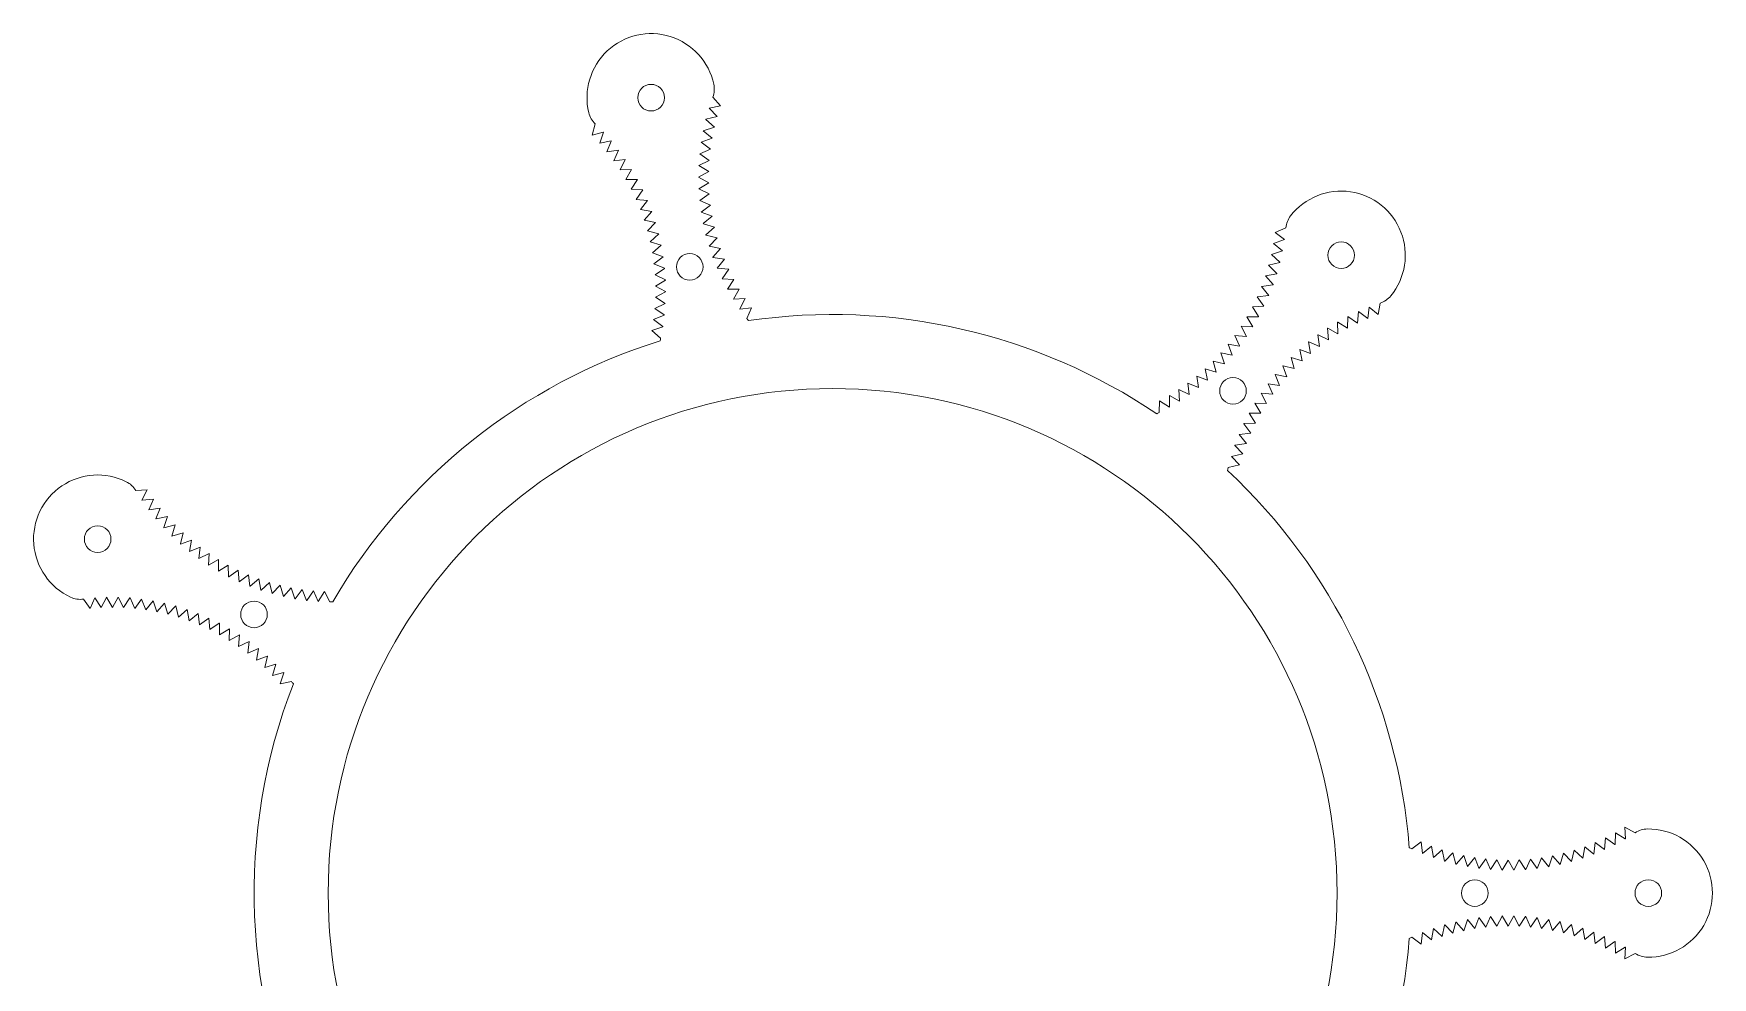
# Paper-space layout '_Bottom' of a CAD drawing. Header units: inches. Extents: x -3.45 to 3.8, y -4.29 to 3.71.
# Drawn here: x -3.45 to 3.8, y -0.36 to 3.71 of the extents above; entities that cross this region are included whole.
import ezdxf

# ---------------------------------------------------------------- set-up
doc = ezdxf.new("R2010")
doc.units = ezdxf.units.IN
doc.header["$MEASUREMENT"] = 0

psp = doc.layouts.new('_Bottom')

# ---------------------------------------------------------------- linework, layer by layer
at = {"color": 7, "linetype": 'Continuous', "lineweight": 15}
for p, q in [((-0.4846, 3.402), (-0.5176, 3.4396)), ((-0.5111, 3.3091), (-0.5477, 3.3432)), ((-0.5475, 3.3437), (-0.499, 3.3558)), ((-0.499, 3.3558), (-0.5338, 3.3917)), ((-0.5337, 3.3922), (-0.4846, 3.402)), ((-1.0394, 3.2753), (-1.026, 3.3235)), ((-0.991, 3.2879), (-1.0394, 3.2753)), ((-1.0064, 3.24), (-0.9906, 3.2875)), ((-0.5208, 3.2617), (-0.559, 3.2939)), ((-0.5589, 3.2944), (-0.5111, 3.3091)), ((-0.9574, 3.2501), (-1.0064, 3.24)), ((-0.9753, 3.2031), (-0.9571, 3.2497)), ((-0.9258, 3.2107), (-0.9753, 3.2031)), ((-0.946, 3.1647), (-0.9255, 3.2103)), ((-0.5329, 3.1659), (-0.5742, 3.1941)), ((-0.5741, 3.1946), (-0.528, 3.214)), ((-0.528, 3.214), (-0.5679, 3.2442)), ((-0.5678, 3.2447), (-0.5208, 3.2617)), ((-0.8963, 3.1697), (-0.946, 3.1647)), ((-0.9187, 3.1248), (-0.896, 3.1693)), ((-0.8688, 3.1273), (-0.9187, 3.1248)), ((-0.8935, 3.0836), (-0.8685, 3.1269)), ((-0.5353, 3.1176), (-0.578, 3.1437)), ((-0.5779, 3.1442), (-0.5329, 3.1659)), ((-0.8435, 3.0836), (-0.8935, 3.0836)), ((-0.8704, 3.0411), (-0.8433, 3.0831)), ((-0.5792, 3.0937), (-0.5353, 3.1176)), ((-0.5353, 3.0693), (-0.5792, 3.0932)), ((-0.5779, 3.0432), (-0.5353, 3.0693)), ((-0.8205, 3.0386), (-0.8704, 3.0411)), ((-0.8495, 2.9976), (-0.8202, 3.0382)), ((-0.7997, 2.9926), (-0.8495, 2.9976)), ((-0.8308, 2.9531), (-0.7995, 2.9921)), ((-0.5328, 3.0211), (-0.5779, 3.0427)), ((-0.5741, 2.9928), (-0.5328, 3.0211)), ((-0.5279, 2.973), (-0.574, 2.9923)), ((-0.7813, 2.9455), (-0.8308, 2.9531)), ((-0.8143, 2.9076), (-0.7812, 2.945)), ((-0.7653, 2.8976), (-0.8143, 2.9076)), ((-0.5677, 2.9427), (-0.5279, 2.973)), ((-0.5206, 2.9253), (-0.5676, 2.9422)), ((-0.5588, 2.893), (-0.5206, 2.9253)), ((-0.8002, 2.8614), (-0.7652, 2.8971)), ((-0.7518, 2.849), (-0.8002, 2.8614)), ((-0.7884, 2.8146), (-0.7516, 2.8485)), ((-0.5109, 2.8779), (-0.5587, 2.8925)), ((-0.5474, 2.8438), (-0.5109, 2.8779)), ((-0.4988, 2.8312), (-0.5473, 2.8433)), ((-0.5335, 2.7952), (-0.4988, 2.8312)), ((1.9127, 2.8548), (1.9587, 2.8744)), ((1.9527, 2.8247), (1.9127, 2.8548)), ((-0.7407, 2.7997), (-0.7884, 2.8146)), ((-0.779, 2.7672), (-0.7406, 2.7992)), ((-0.7321, 2.7499), (-0.779, 2.7672)), ((-0.4843, 2.785), (-0.5334, 2.7947)), ((-0.5172, 2.7474), (-0.4843, 2.785)), ((1.8962, 2.7596), (1.944, 2.7745)), ((1.933, 2.7257), (1.8962, 2.7596)), ((1.9057, 2.807), (1.9526, 2.8242)), ((1.9441, 2.775), (1.9057, 2.807)), ((-0.772, 2.7194), (-0.732, 2.7494)), ((-0.7261, 2.6997), (-0.772, 2.7194)), ((-0.7675, 2.6713), (-0.726, 2.6992)), ((-0.4675, 2.7397), (-0.517, 2.7469)), ((-0.4985, 2.7005), (-0.4675, 2.7397)), ((-0.4485, 2.6953), (-0.4983, 2.7)), ((-0.4775, 2.6545), (-0.4485, 2.6953)), ((1.8844, 2.7128), (1.9328, 2.7252)), ((1.9194, 2.677), (1.8844, 2.7128)), ((-0.7226, 2.6493), (-0.7675, 2.6713)), ((-0.7654, 2.623), (-0.7225, 2.6488)), ((-0.7216, 2.5988), (-0.7654, 2.623)), ((-0.4273, 2.6519), (-0.4772, 2.6541)), ((-0.4541, 2.6097), (-0.4273, 2.6519)), ((1.8537, 2.6212), (1.9032, 2.6286)), ((1.8849, 2.5821), (1.8537, 2.6212)), ((1.8702, 2.6666), (1.9192, 2.6765)), ((1.9034, 2.6291), (1.8702, 2.6666)), ((-0.7684, 2.5265), (-0.7232, 2.5478)), ((-0.7657, 2.5747), (-0.7216, 2.5983)), ((-0.7232, 2.5483), (-0.7657, 2.5747)), ((-0.4039, 2.6097), (-0.4539, 2.6093)), ((-0.4285, 2.5662), (-0.4039, 2.6097)), ((-0.3784, 2.5686), (-0.4283, 2.5657)), ((-0.4008, 2.524), (-0.3784, 2.5686)), ((1.835, 2.5766), (1.8847, 2.5816)), ((1.8642, 2.536), (1.835, 2.5766)), ((2.3576, 2.5), (2.3665, 2.5492)), ((-0.7736, 2.4784), (-0.7274, 2.4975)), ((-0.734, 2.4479), (-0.7736, 2.4784)), ((-0.7273, 2.498), (-0.7684, 2.5265)), ((-0.3508, 2.5289), (-0.4005, 2.5235)), ((-0.371, 2.4832), (-0.3508, 2.5289)), ((1.8158, 2.4474), (1.7908, 2.4907)), ((1.7908, 2.4907), (1.8408, 2.4906)), ((1.814, 2.5331), (1.8639, 2.5356)), ((1.8411, 2.4911), (1.814, 2.5331)), ((2.1828, 2.4669), (2.2254, 2.4408)), ((2.2254, 2.4408), (2.2268, 2.4908)), ((2.2272, 2.491), (2.2685, 2.4628)), ((2.2685, 2.4628), (2.2723, 2.5126)), ((2.2728, 2.5128), (2.3126, 2.4825)), ((2.3126, 2.4825), (2.3189, 2.5321)), ((2.3194, 2.5323), (2.3576, 2.5)), ((-0.7812, 2.4307), (-0.7341, 2.4474)), ((-0.7432, 2.3982), (-0.7812, 2.4307)), ((1.7587, 2.3641), (1.7382, 2.4097)), ((1.7382, 2.4097), (1.788, 2.4046)), ((1.7883, 2.405), (1.7656, 2.4495)), ((1.7656, 2.4495), (1.8155, 2.4469)), ((2.1037, 2.3623), (2.0975, 2.4119)), ((2.0979, 2.4122), (2.1429, 2.3905)), ((2.1429, 2.3905), (2.1392, 2.4404)), ((2.1397, 2.4407), (2.1836, 2.4167)), ((2.1836, 2.4167), (2.1824, 2.4667)), ((1.6935, 2.2869), (1.6778, 2.3344)), ((1.6778, 2.3344), (1.7267, 2.3243)), ((1.7271, 2.3247), (1.7089, 2.3713)), ((1.7089, 2.3713), (1.7584, 2.3636)), ((2.0298, 2.3002), (2.0186, 2.3489)), ((2.019, 2.3492), (2.066, 2.3322)), ((2.066, 2.3322), (2.0572, 2.3814)), ((2.0576, 2.3817), (2.1037, 2.3623)), ((1.6208, 2.2167), (1.61, 2.2656)), ((1.61, 2.2656), (1.6577, 2.2506)), ((1.658, 2.2509), (1.6447, 2.2991)), ((1.6447, 2.2991), (1.6931, 2.2865)), ((1.9625, 2.2309), (1.9464, 2.2782)), ((1.9468, 2.2786), (1.9953, 2.2664)), ((1.9953, 2.2664), (1.9816, 2.3145)), ((1.982, 2.3148), (2.0298, 2.3002)), ((1.5415, 2.1543), (1.5356, 2.2039)), ((1.5356, 2.2039), (1.5815, 2.1842)), ((1.5819, 2.1845), (1.5736, 2.2338)), ((1.5736, 2.2338), (1.6204, 2.2164)), ((1.9025, 2.1551), (1.8818, 2.2006)), ((1.8821, 2.201), (1.9315, 2.1938)), ((1.9315, 2.1938), (1.9131, 2.2402)), ((1.9134, 2.2406), (1.9625, 2.2309)), ((1.4116, 2.0763), (1.4133, 2.1263)), ((1.4133, 2.1263), (1.4558, 2.0999)), ((1.4562, 2.1001), (1.4554, 2.1501)), ((1.4554, 2.1501), (1.4991, 2.1258)), ((1.4995, 2.1261), (1.4962, 2.176)), ((1.4962, 2.176), (1.5411, 2.154)), ((1.8505, 2.0737), (1.8253, 2.1169)), ((1.8255, 2.1173), (1.8755, 2.1151)), ((1.8755, 2.1151), (1.8525, 2.1595)), ((1.8527, 2.1599), (1.9025, 2.1551)), ((1.8276, 2.0312), (1.8003, 2.073)), ((1.8005, 2.0735), (1.8505, 2.0737)), ((1.7885, 1.9429), (1.757, 1.9817)), ((1.7572, 1.9822), (1.807, 1.9875)), ((1.807, 1.9875), (1.7775, 2.0279)), ((1.7777, 2.0284), (1.8276, 2.0312)), ((1.7585, 1.851), (1.7233, 1.8865)), ((1.7234, 1.887), (1.7723, 1.8973)), ((1.7723, 1.8973), (1.739, 1.9345)), ((1.7391, 1.935), (1.7885, 1.9429)), ((1.7101, 1.8383), (1.7585, 1.851)), ((-2.9619, 1.7422), (-3.0119, 1.7399)), ((-2.9849, 1.6978), (-2.9619, 1.7422)), ((-2.9349, 1.7022), (-2.9846, 1.6973)), ((-2.9556, 1.6567), (-2.9349, 1.7022)), ((-2.9058, 1.6636), (-2.9553, 1.6562)), ((-2.9242, 1.6171), (-2.9058, 1.6636)), ((-2.8748, 1.6265), (-2.9238, 1.6167)), ((-2.8908, 1.5791), (-2.8748, 1.6265)), ((-2.842, 1.591), (-2.8905, 1.5788)), ((-2.8556, 1.5429), (-2.842, 1.591)), ((-2.8074, 1.5573), (-2.8552, 1.5426)), ((-2.8186, 1.5085), (-2.8074, 1.5573)), ((-2.7712, 1.5253), (-2.8182, 1.5082)), ((-2.7799, 1.4761), (-2.7712, 1.5253)), ((-2.7334, 1.4952), (-2.7795, 1.4757)), ((-2.7396, 1.4456), (-2.7334, 1.4952)), ((-2.6942, 1.467), (-2.7392, 1.4453)), ((-2.6978, 1.4172), (-2.6942, 1.467)), ((-2.6535, 1.4409), (-2.6974, 1.4169)), ((-2.6547, 1.3909), (-2.6535, 1.4409)), ((-2.6116, 1.4169), (-2.6542, 1.3907)), ((-2.6102, 1.3669), (-2.6116, 1.4169)), ((-2.5686, 1.395), (-2.6098, 1.3666)), ((-2.5647, 1.3451), (-2.5686, 1.395)), ((-2.5245, 1.3753), (-2.5642, 1.3449)), ((-2.518, 1.3257), (-2.5245, 1.3753)), ((-2.4794, 1.3578), (-2.5175, 1.3255)), ((-2.4705, 1.3086), (-2.4794, 1.3578)), ((-2.4335, 1.3427), (-2.47, 1.3084)), ((-2.4221, 1.294), (-2.4335, 1.3427)), ((-2.3869, 1.3298), (-2.4216, 1.2938)), ((-2.3731, 1.2818), (-2.3869, 1.3298)), ((-2.3398, 1.3194), (-2.3726, 1.2817)), ((-2.3235, 1.2721), (-2.3398, 1.3194)), ((-2.2921, 1.3113), (-2.323, 1.272)), ((-2.2735, 1.2649), (-2.2921, 1.3113)), ((-3.2088, 1.2295), (-3.2382, 1.27)), ((-3.1884, 1.2752), (-3.2088, 1.2295)), ((-3.1607, 1.2333), (-3.1879, 1.2752)), ((-3.138, 1.2778), (-3.1607, 1.2333)), ((-3.1124, 1.2346), (-3.1375, 1.2779)), ((-3.0875, 1.278), (-3.1124, 1.2346)), ((-3.0641, 1.2335), (-3.087, 1.278)), ((-3.037, 1.2756), (-3.0641, 1.2335)), ((-3.0159, 1.23), (-3.0365, 1.2755)), ((-2.9867, 1.2706), (-3.0159, 1.23)), ((-2.9679, 1.224), (-2.9862, 1.2705)), ((-2.9368, 1.2631), (-2.9679, 1.224)), ((-2.9204, 1.2156), (-2.9363, 1.263)), ((-2.8873, 1.2531), (-2.9204, 1.2156)), ((-2.8733, 1.2048), (-2.8868, 1.253)), ((-2.8383, 1.2406), (-2.8733, 1.2048)), ((-2.8268, 1.1917), (-2.8378, 1.2405)), ((-2.2441, 1.3057), (-2.273, 1.2649)), ((-2.2232, 1.2603), (-2.2441, 1.3057)), ((-2.1959, 1.3025), (-2.2227, 1.2603)), ((-2.1727, 1.2582), (-2.1959, 1.3025)), ((-2.7901, 1.2256), (-2.8268, 1.1917)), ((-2.781, 1.1762), (-2.7896, 1.2255)), ((-2.7426, 1.2083), (-2.781, 1.1762)), ((-2.7361, 1.1585), (-2.7421, 1.2081)), ((-2.6961, 1.1885), (-2.7361, 1.1585)), ((-2.6921, 1.1384), (-2.6957, 1.1883)), ((-2.6507, 1.1665), (-2.6921, 1.1384)), ((-2.6492, 1.1162), (-2.6502, 1.1662)), ((-2.6064, 1.1421), (-2.6492, 1.1162)), ((-2.6075, 1.0919), (-2.606, 1.1419)), ((-2.5634, 1.1156), (-2.6075, 1.0919)), ((-2.567, 1.0655), (-2.563, 1.1153)), ((-2.5218, 1.0869), (-2.567, 1.0655)), ((-2.5279, 1.037), (-2.5214, 1.0866)), ((-2.4817, 1.0562), (-2.5279, 1.037)), ((-2.4904, 1.0067), (-2.4813, 1.0559)), ((-2.4433, 1.0235), (-2.4904, 1.0067)), ((-2.4544, 0.9744), (-2.4429, 1.0231)), ((-2.4065, 0.9888), (-2.4544, 0.9744)), ((-2.42, 0.9404), (-2.4061, 0.9885)), ((-2.3715, 0.9524), (-2.42, 0.9404)), ((-2.3875, 0.9048), (-2.3711, 0.952)), ((-2.3384, 0.9142), (-2.3875, 0.9048)), ((2.5035, 0.1909), (2.5436, 0.2207)), ((2.5436, 0.2207), (2.5494, 0.1711)), ((3.2897, 0.1685), (3.2958, 0.2181)), ((3.2958, 0.2181), (3.3357, 0.188)), ((3.3362, 0.1882), (3.3398, 0.2381)), ((3.3398, 0.2381), (3.3812, 0.21)), ((3.3817, 0.2102), (3.3828, 0.2602)), ((3.3828, 0.2602), (3.4255, 0.2343)), ((3.426, 0.2345), (3.4245, 0.2845)), ((3.4245, 0.2845), (3.4685, 0.2608)), ((2.5499, 0.1709), (2.5884, 0.2027)), ((2.5884, 0.2027), (2.5967, 0.1534)), ((2.5972, 0.1532), (2.6341, 0.187)), ((2.6341, 0.187), (2.6449, 0.1381)), ((2.6454, 0.138), (2.6805, 0.1735)), ((2.6805, 0.1735), (2.6937, 0.1253)), ((2.6942, 0.1252), (2.7276, 0.1625)), ((2.7276, 0.1625), (2.7432, 0.115)), ((2.7437, 0.1149), (2.7751, 0.1538)), ((2.7751, 0.1538), (2.7931, 0.1072)), ((2.7936, 0.1071), (2.823, 0.1476)), ((2.823, 0.1476), (2.8433, 0.1019)), ((2.9953, 0.1014), (3.0159, 0.1469)), ((3.0159, 0.1469), (3.045, 0.1062)), ((3.0455, 0.1063), (3.0639, 0.1528)), ((3.0639, 0.1528), (3.095, 0.1137)), ((3.0955, 0.1138), (3.1115, 0.1611)), ((3.1115, 0.1611), (3.1445, 0.1236)), ((3.145, 0.1237), (3.1586, 0.1719)), ((3.1586, 0.1719), (3.1935, 0.1361)), ((3.194, 0.1362), (3.2051, 0.185)), ((3.2051, 0.185), (3.2418, 0.151)), ((3.2422, 0.1511), (3.2509, 0.2004)), ((3.2509, 0.2004), (3.2892, 0.1683)), ((2.8438, 0.1019), (2.8712, 0.1437)), ((2.8712, 0.1437), (2.8938, 0.0992)), ((2.8943, 0.0991), (2.9194, 0.1424)), ((2.9194, 0.1424), (2.9443, 0.099)), ((2.9448, 0.099), (2.9677, 0.1434)), ((2.9677, 0.1434), (2.9948, 0.1013)), ((2.6341, -0.187), (2.6449, -0.1381)), ((2.6454, -0.138), (2.6805, -0.1735)), ((2.6805, -0.1735), (2.6937, -0.1253)), ((2.6942, -0.1252), (2.7276, -0.1625)), ((2.7276, -0.1625), (2.7432, -0.115)), ((2.7437, -0.1149), (2.7751, -0.1538)), ((2.7751, -0.1538), (2.7931, -0.1072)), ((2.7936, -0.1071), (2.823, -0.1476)), ((2.823, -0.1476), (2.8433, -0.1019)), ((2.8438, -0.1019), (2.8712, -0.1437)), ((2.8712, -0.1437), (2.8938, -0.0992)), ((2.8943, -0.0991), (2.9194, -0.1424)), ((2.9194, -0.1424), (2.9443, -0.099)), ((2.9448, -0.099), (2.9677, -0.1434)), ((2.9677, -0.1434), (2.9948, -0.1013)), ((2.9953, -0.1014), (3.0159, -0.1469)), ((3.0159, -0.1469), (3.045, -0.1062)), ((3.0455, -0.1063), (3.0639, -0.1528)), ((3.0639, -0.1528), (3.095, -0.1137)), ((3.0955, -0.1138), (3.1115, -0.1611)), ((3.1115, -0.1611), (3.1445, -0.1236)), ((3.145, -0.1237), (3.1586, -0.1719)), ((3.1586, -0.1719), (3.1935, -0.1361)), ((3.194, -0.1362), (3.2051, -0.185)), ((2.5035, -0.1909), (2.5436, -0.2207)), ((2.5436, -0.2207), (2.5494, -0.1711)), ((2.5499, -0.1709), (2.5884, -0.2027)), ((2.5884, -0.2027), (2.5967, -0.1534)), ((2.5972, -0.1532), (2.6341, -0.187)), ((3.2051, -0.185), (3.2418, -0.151)), ((3.2422, -0.1511), (3.2509, -0.2004)), ((3.2509, -0.2004), (3.2892, -0.1683)), ((3.2897, -0.1685), (3.2958, -0.2181)), ((3.2958, -0.2181), (3.3357, -0.188)), ((3.3362, -0.1882), (3.3398, -0.2381)), ((3.3398, -0.2381), (3.3812, -0.21)), ((3.3817, -0.2102), (3.3828, -0.2602)), ((3.3828, -0.2602), (3.4255, -0.2343)), ((3.426, -0.2345), (3.4245, -0.2845)), ((3.4245, -0.2845), (3.4685, -0.2608))]:
    psp.add_line(p, q, dxfattribs=at)
at = {"color": 7, "linetype": 'Continuous', "lineweight": 15, "flags": 128}
for points in [[(-0.5477, 3.3432), (-0.5477, 3.3432), (-0.5476, 3.3433), (-0.5476, 3.3433), (-0.5476, 3.3434), (-0.5476, 3.3435), (-0.5476, 3.3435), (-0.5476, 3.3436), (-0.5475, 3.3437)], [(-0.5338, 3.3917), (-0.5338, 3.3918), (-0.5338, 3.3919), (-0.5338, 3.3919), (-0.5338, 3.392), (-0.5338, 3.3921), (-0.5337, 3.3921), (-0.5337, 3.3922), (-0.5337, 3.3922)], [(-0.9906, 3.2875), (-0.9907, 3.2875), (-0.9907, 3.2876), (-0.9908, 3.2876), (-0.9908, 3.2877), (-0.9909, 3.2877), (-0.9909, 3.2878), (-0.991, 3.2878), (-0.991, 3.2879)], [(-0.559, 3.2939), (-0.559, 3.294), (-0.559, 3.2941), (-0.559, 3.2941), (-0.559, 3.2942), (-0.5589, 3.2942), (-0.5589, 3.2943), (-0.5589, 3.2944), (-0.5589, 3.2944)], [(-0.9571, 3.2497), (-0.9572, 3.2498), (-0.9572, 3.2498), (-0.9572, 3.2499), (-0.9573, 3.2499), (-0.9573, 3.25), (-0.9574, 3.25), (-0.9574, 3.2501), (-0.9574, 3.2501)], [(-0.9255, 3.2103), (-0.9256, 3.2103), (-0.9256, 3.2104), (-0.9256, 3.2104), (-0.9257, 3.2105), (-0.9257, 3.2105), (-0.9258, 3.2106), (-0.9258, 3.2106), (-0.9258, 3.2107)], [(-0.5742, 3.1941), (-0.5742, 3.1941), (-0.5742, 3.1942), (-0.5742, 3.1943), (-0.5742, 3.1943), (-0.5741, 3.1944), (-0.5741, 3.1945), (-0.5741, 3.1945), (-0.5741, 3.1946)], [(-0.5679, 3.2442), (-0.5678, 3.2443), (-0.5678, 3.2443), (-0.5678, 3.2444), (-0.5678, 3.2445), (-0.5678, 3.2445), (-0.5678, 3.2446), (-0.5678, 3.2446), (-0.5678, 3.2447)], [(-0.896, 3.1693), (-0.896, 3.1694), (-0.8961, 3.1694), (-0.8961, 3.1695), (-0.8961, 3.1695), (-0.8962, 3.1696), (-0.8962, 3.1696), (-0.8962, 3.1697), (-0.8963, 3.1697)], [(-0.8685, 3.1269), (-0.8686, 3.1269), (-0.8686, 3.127), (-0.8686, 3.1271), (-0.8687, 3.1271), (-0.8687, 3.1272), (-0.8687, 3.1272), (-0.8688, 3.1273), (-0.8688, 3.1273)], [(-0.578, 3.1437), (-0.578, 3.1438), (-0.578, 3.1438), (-0.578, 3.1439), (-0.578, 3.144), (-0.5779, 3.144), (-0.5779, 3.1441), (-0.5779, 3.1442), (-0.5779, 3.1442)], [(-0.8433, 3.0831), (-0.8433, 3.0832), (-0.8433, 3.0833), (-0.8434, 3.0833), (-0.8434, 3.0834), (-0.8434, 3.0834), (-0.8435, 3.0835), (-0.8435, 3.0835), (-0.8435, 3.0836)], [(-0.5792, 3.0932), (-0.5792, 3.0933), (-0.5792, 3.0933), (-0.5792, 3.0934), (-0.5792, 3.0935), (-0.5792, 3.0935), (-0.5792, 3.0936), (-0.5792, 3.0936), (-0.5792, 3.0937)], [(-0.8202, 3.0382), (-0.8203, 3.0382), (-0.8203, 3.0383), (-0.8203, 3.0384), (-0.8204, 3.0384), (-0.8204, 3.0385), (-0.8204, 3.0385), (-0.8204, 3.0386), (-0.8205, 3.0386)], [(-0.7995, 2.9921), (-0.7995, 2.9922), (-0.7996, 2.9922), (-0.7996, 2.9923), (-0.7996, 2.9923), (-0.7996, 2.9924), (-0.7997, 2.9925), (-0.7997, 2.9925), (-0.7997, 2.9926)], [(-0.5779, 3.0427), (-0.5779, 3.0428), (-0.5779, 3.0428), (-0.5779, 3.0429), (-0.5779, 3.043), (-0.5779, 3.043), (-0.5779, 3.0431), (-0.5779, 3.0431), (-0.5779, 3.0432)], [(-0.574, 2.9923), (-0.574, 2.9924), (-0.574, 2.9925), (-0.574, 2.9925), (-0.574, 2.9926), (-0.574, 2.9926), (-0.5741, 2.9927), (-0.5741, 2.9928), (-0.5741, 2.9928)], [(-0.7812, 2.945), (-0.7812, 2.9451), (-0.7812, 2.9452), (-0.7812, 2.9452), (-0.7812, 2.9453), (-0.7813, 2.9454), (-0.7813, 2.9454), (-0.7813, 2.9455), (-0.7813, 2.9455)], [(-0.5676, 2.9422), (-0.5676, 2.9423), (-0.5676, 2.9423), (-0.5676, 2.9424), (-0.5677, 2.9425), (-0.5677, 2.9425), (-0.5677, 2.9426), (-0.5677, 2.9427), (-0.5677, 2.9427)], [(-0.7652, 2.8971), (-0.7652, 2.8972), (-0.7652, 2.8972), (-0.7652, 2.8973), (-0.7653, 2.8974), (-0.7653, 2.8974), (-0.7653, 2.8975), (-0.7653, 2.8976), (-0.7653, 2.8976)], [(-0.7516, 2.8485), (-0.7517, 2.8485), (-0.7517, 2.8486), (-0.7517, 2.8486), (-0.7517, 2.8487), (-0.7517, 2.8488), (-0.7517, 2.8488), (-0.7518, 2.8489), (-0.7518, 2.849)], [(-0.5587, 2.8925), (-0.5587, 2.8926), (-0.5587, 2.8926), (-0.5587, 2.8927), (-0.5587, 2.8927), (-0.5587, 2.8928), (-0.5588, 2.8929), (-0.5588, 2.8929), (-0.5588, 2.893)], [(-0.5473, 2.8433), (-0.5473, 2.8433), (-0.5473, 2.8434), (-0.5473, 2.8435), (-0.5473, 2.8435), (-0.5473, 2.8436), (-0.5474, 2.8437), (-0.5474, 2.8437), (-0.5474, 2.8438)], [(-0.7406, 2.7992), (-0.7406, 2.7992), (-0.7406, 2.7993), (-0.7406, 2.7993), (-0.7406, 2.7994), (-0.7407, 2.7995), (-0.7407, 2.7995), (-0.7407, 2.7996), (-0.7407, 2.7997)], [(-0.5334, 2.7947), (-0.5334, 2.7948), (-0.5334, 2.7948), (-0.5334, 2.7949), (-0.5334, 2.795), (-0.5335, 2.795), (-0.5335, 2.7951), (-0.5335, 2.7952), (-0.5335, 2.7952)], [(1.944, 2.7745), (1.944, 2.7745), (1.944, 2.7746), (1.944, 2.7746), (1.944, 2.7747), (1.944, 2.7748), (1.944, 2.7748), (1.9441, 2.7749), (1.9441, 2.775)], [(1.9526, 2.8242), (1.9526, 2.8243), (1.9526, 2.8244), (1.9526, 2.8244), (1.9526, 2.8245), (1.9527, 2.8246), (1.9527, 2.8246), (1.9527, 2.8247), (1.9527, 2.8247)], [(-0.732, 2.7494), (-0.7321, 2.7494), (-0.7321, 2.7495), (-0.7321, 2.7496), (-0.7321, 2.7496), (-0.7321, 2.7497), (-0.7321, 2.7498), (-0.7321, 2.7498), (-0.7321, 2.7499)], [(-0.726, 2.6992), (-0.726, 2.6993), (-0.726, 2.6993), (-0.726, 2.6994), (-0.726, 2.6995), (-0.726, 2.6995), (-0.7261, 2.6996), (-0.7261, 2.6997), (-0.7261, 2.6997)], [(-0.517, 2.7469), (-0.5171, 2.747), (-0.5171, 2.747), (-0.5171, 2.7471), (-0.5171, 2.7472), (-0.5171, 2.7472), (-0.5172, 2.7473), (-0.5172, 2.7473), (-0.5172, 2.7474)], [(-0.4983, 2.7), (-0.4983, 2.7001), (-0.4984, 2.7001), (-0.4984, 2.7002), (-0.4984, 2.7002), (-0.4984, 2.7003), (-0.4985, 2.7004), (-0.4985, 2.7004), (-0.4985, 2.7005)], [(1.9328, 2.7252), (1.9329, 2.7252), (1.9329, 2.7253), (1.9329, 2.7254), (1.9329, 2.7254), (1.9329, 2.7255), (1.9329, 2.7256), (1.9329, 2.7256), (1.933, 2.7257)], [(-0.7225, 2.6488), (-0.7225, 2.6489), (-0.7225, 2.6489), (-0.7225, 2.649), (-0.7225, 2.6491), (-0.7225, 2.6491), (-0.7225, 2.6492), (-0.7225, 2.6493), (-0.7226, 2.6493)], [(-0.4772, 2.6541), (-0.4773, 2.6541), (-0.4773, 2.6542), (-0.4773, 2.6543), (-0.4773, 2.6543), (-0.4774, 2.6544), (-0.4774, 2.6544), (-0.4774, 2.6545), (-0.4775, 2.6545)], [(1.9032, 2.6286), (1.9032, 2.6287), (1.9032, 2.6288), (1.9032, 2.6288), (1.9033, 2.6289), (1.9033, 2.6289), (1.9033, 2.629), (1.9033, 2.6291), (1.9034, 2.6291)], [(1.9192, 2.6765), (1.9192, 2.6766), (1.9193, 2.6767), (1.9193, 2.6767), (1.9193, 2.6768), (1.9193, 2.6768), (1.9193, 2.6769), (1.9194, 2.677), (1.9194, 2.677)], [(-0.7232, 2.5478), (-0.7232, 2.5479), (-0.7232, 2.5479), (-0.7232, 2.548), (-0.7232, 2.5481), (-0.7232, 2.5481), (-0.7232, 2.5482), (-0.7232, 2.5483), (-0.7232, 2.5483)], [(-0.7216, 2.5983), (-0.7216, 2.5984), (-0.7216, 2.5984), (-0.7216, 2.5985), (-0.7216, 2.5986), (-0.7216, 2.5986), (-0.7216, 2.5987), (-0.7216, 2.5988), (-0.7216, 2.5988)], [(-0.4539, 2.6093), (-0.4539, 2.6093), (-0.4539, 2.6094), (-0.454, 2.6095), (-0.454, 2.6095), (-0.454, 2.6096), (-0.4541, 2.6096), (-0.4541, 2.6097), (-0.4541, 2.6097)], [(-0.4283, 2.5657), (-0.4283, 2.5658), (-0.4283, 2.5658), (-0.4284, 2.5659), (-0.4284, 2.566), (-0.4284, 2.566), (-0.4285, 2.5661), (-0.4285, 2.5661), (-0.4285, 2.5662)], [(1.8847, 2.5816), (1.8848, 2.5817), (1.8848, 2.5817), (1.8848, 2.5818), (1.8848, 2.5818), (1.8849, 2.5819), (1.8849, 2.582), (1.8849, 2.582), (1.8849, 2.5821)], [(-0.7274, 2.4975), (-0.7274, 2.4975), (-0.7274, 2.4976), (-0.7274, 2.4977), (-0.7273, 2.4977), (-0.7273, 2.4978), (-0.7273, 2.4979), (-0.7273, 2.4979), (-0.7273, 2.498)], [(-0.4005, 2.5235), (-0.4005, 2.5236), (-0.4006, 2.5236), (-0.4006, 2.5237), (-0.4007, 2.5237), (-0.4007, 2.5238), (-0.4007, 2.5239), (-0.4008, 2.5239), (-0.4008, 2.524)], [(1.8408, 2.4906), (1.8409, 2.4907), (1.8409, 2.4908), (1.8409, 2.4908), (1.841, 2.4909), (1.841, 2.4909), (1.841, 2.491), (1.841, 2.491), (1.8411, 2.4911)], [(1.8639, 2.5356), (1.864, 2.5356), (1.864, 2.5357), (1.864, 2.5357), (1.864, 2.5358), (1.8641, 2.5359), (1.8641, 2.5359), (1.8641, 2.536), (1.8642, 2.536)], [(2.1824, 2.4667), (2.1824, 2.4667), (2.1825, 2.4668), (2.1825, 2.4668), (2.1826, 2.4668), (2.1826, 2.4669), (2.1827, 2.4669), (2.1828, 2.4669), (2.1828, 2.4669)], [(2.2268, 2.4908), (2.2268, 2.4908), (2.2269, 2.4908), (2.2269, 2.4909), (2.227, 2.4909), (2.227, 2.4909), (2.2271, 2.491), (2.2272, 2.491), (2.2272, 2.491)], [(2.2723, 2.5126), (2.2724, 2.5126), (2.2724, 2.5127), (2.2725, 2.5127), (2.2726, 2.5127), (2.2726, 2.5127), (2.2727, 2.5128), (2.2727, 2.5128), (2.2728, 2.5128)], [(2.3189, 2.5321), (2.319, 2.5321), (2.319, 2.5321), (2.3191, 2.5322), (2.3192, 2.5322), (2.3192, 2.5322), (2.3193, 2.5322), (2.3193, 2.5323), (2.3194, 2.5323)], [(-0.7341, 2.4474), (-0.7341, 2.4475), (-0.7341, 2.4475), (-0.734, 2.4476), (-0.734, 2.4477), (-0.734, 2.4477), (-0.734, 2.4478), (-0.734, 2.4478), (-0.734, 2.4479)], [(1.788, 2.4046), (1.788, 2.4046), (1.7881, 2.4047), (1.7881, 2.4047), (1.7881, 2.4048), (1.7882, 2.4048), (1.7882, 2.4049), (1.7882, 2.4049), (1.7883, 2.405)], [(1.8155, 2.4469), (1.8155, 2.447), (1.8156, 2.447), (1.8156, 2.4471), (1.8156, 2.4472), (1.8157, 2.4472), (1.8157, 2.4473), (1.8157, 2.4473), (1.8158, 2.4474)], [(2.0975, 2.4119), (2.0975, 2.412), (2.0976, 2.412), (2.0976, 2.412), (2.0977, 2.4121), (2.0978, 2.4121), (2.0978, 2.4122), (2.0979, 2.4122), (2.0979, 2.4122)], [(2.1392, 2.4404), (2.1393, 2.4404), (2.1393, 2.4405), (2.1394, 2.4405), (2.1394, 2.4405), (2.1395, 2.4406), (2.1396, 2.4406), (2.1396, 2.4406), (2.1397, 2.4407)], [(1.7267, 2.3243), (1.7268, 2.3243), (1.7268, 2.3244), (1.7268, 2.3244), (1.7269, 2.3245), (1.7269, 2.3245), (1.727, 2.3246), (1.727, 2.3246), (1.7271, 2.3247)], [(1.7584, 2.3636), (1.7584, 2.3637), (1.7584, 2.3637), (1.7585, 2.3638), (1.7585, 2.3638), (1.7586, 2.3639), (1.7586, 2.364), (1.7586, 2.364), (1.7587, 2.3641)], [(2.0186, 2.3489), (2.0186, 2.3489), (2.0187, 2.349), (2.0187, 2.349), (2.0188, 2.3491), (2.0188, 2.3491), (2.0189, 2.3492), (2.0189, 2.3492), (2.019, 2.3492)], [(2.0572, 2.3814), (2.0573, 2.3815), (2.0573, 2.3815), (2.0574, 2.3815), (2.0574, 2.3816), (2.0575, 2.3816), (2.0575, 2.3817), (2.0576, 2.3817), (2.0576, 2.3817)], [(1.6577, 2.2506), (1.6577, 2.2506), (1.6578, 2.2506), (1.6578, 2.2507), (1.6579, 2.2507), (1.6579, 2.2508), (1.6579, 2.2508), (1.658, 2.2509), (1.658, 2.2509)], [(1.6931, 2.2865), (1.6932, 2.2866), (1.6932, 2.2866), (1.6933, 2.2867), (1.6933, 2.2867), (1.6933, 2.2868), (1.6934, 2.2868), (1.6934, 2.2869), (1.6935, 2.2869)], [(1.9464, 2.2782), (1.9465, 2.2783), (1.9465, 2.2783), (1.9466, 2.2784), (1.9466, 2.2784), (1.9466, 2.2785), (1.9467, 2.2785), (1.9467, 2.2786), (1.9468, 2.2786)], [(1.9816, 2.3145), (1.9816, 2.3145), (1.9817, 2.3146), (1.9817, 2.3146), (1.9818, 2.3147), (1.9818, 2.3147), (1.9819, 2.3147), (1.9819, 2.3148), (1.982, 2.3148)], [(1.5815, 2.1842), (1.5816, 2.1842), (1.5816, 2.1843), (1.5817, 2.1843), (1.5817, 2.1843), (1.5818, 2.1844), (1.5818, 2.1844), (1.5819, 2.1845), (1.5819, 2.1845)], [(1.6204, 2.2164), (1.6205, 2.2164), (1.6205, 2.2165), (1.6206, 2.2165), (1.6206, 2.2166), (1.6207, 2.2166), (1.6207, 2.2167), (1.6208, 2.2167), (1.6208, 2.2167)], [(1.8818, 2.2006), (1.8818, 2.2007), (1.8818, 2.2007), (1.8819, 2.2008), (1.8819, 2.2008), (1.882, 2.2009), (1.882, 2.2009), (1.882, 2.201), (1.8821, 2.201)], [(1.9131, 2.2402), (1.9132, 2.2403), (1.9132, 2.2403), (1.9132, 2.2404), (1.9133, 2.2404), (1.9133, 2.2405), (1.9134, 2.2405), (1.9134, 2.2406), (1.9134, 2.2406)], [(1.4991, 2.1258), (1.4991, 2.1259), (1.4992, 2.1259), (1.4993, 2.1259), (1.4993, 2.126), (1.4994, 2.126), (1.4994, 2.126), (1.4995, 2.1261), (1.4995, 2.1261)], [(1.5411, 2.154), (1.5411, 2.154), (1.5412, 2.154), (1.5412, 2.1541), (1.5413, 2.1541), (1.5413, 2.1542), (1.5414, 2.1542), (1.5414, 2.1542), (1.5415, 2.1543)], [(1.8253, 2.1169), (1.8253, 2.117), (1.8253, 2.117), (1.8254, 2.1171), (1.8254, 2.1171), (1.8254, 2.1172), (1.8255, 2.1172), (1.8255, 2.1173), (1.8255, 2.1173)], [(1.8525, 2.1595), (1.8525, 2.1595), (1.8525, 2.1596), (1.8526, 2.1596), (1.8526, 2.1597), (1.8526, 2.1597), (1.8527, 2.1598), (1.8527, 2.1599), (1.8527, 2.1599)], [(1.4558, 2.0999), (1.4558, 2.0999), (1.4559, 2.0999), (1.4559, 2.0999), (1.456, 2.1), (1.4561, 2.1), (1.4561, 2.1), (1.4562, 2.1001), (1.4562, 2.1001)], [(1.8003, 2.073), (1.8003, 2.0731), (1.8003, 2.0731), (1.8003, 2.0732), (1.8004, 2.0732), (1.8004, 2.0733), (1.8004, 2.0734), (1.8005, 2.0734), (1.8005, 2.0735)], [(1.757, 1.9817), (1.7571, 1.9818), (1.7571, 1.9818), (1.7571, 1.9819), (1.7571, 1.982), (1.7572, 1.982), (1.7572, 1.9821), (1.7572, 1.9821), (1.7572, 1.9822)], [(1.7775, 2.0279), (1.7775, 2.028), (1.7776, 2.028), (1.7776, 2.0281), (1.7776, 2.0281), (1.7776, 2.0282), (1.7777, 2.0283), (1.7777, 2.0283), (1.7777, 2.0284)], [(1.7233, 1.8865), (1.7233, 1.8866), (1.7233, 1.8867), (1.7233, 1.8867), (1.7233, 1.8868), (1.7234, 1.8868), (1.7234, 1.8869), (1.7234, 1.887), (1.7234, 1.887)], [(1.739, 1.9345), (1.739, 1.9346), (1.739, 1.9347), (1.739, 1.9347), (1.739, 1.9348), (1.7391, 1.9349), (1.7391, 1.9349), (1.7391, 1.935), (1.7391, 1.935)], [(-2.9846, 1.6973), (-2.9847, 1.6974), (-2.9847, 1.6974), (-2.9847, 1.6975), (-2.9848, 1.6976), (-2.9848, 1.6976), (-2.9848, 1.6977), (-2.9849, 1.6977), (-2.9849, 1.6978)], [(-2.9553, 1.6562), (-2.9553, 1.6563), (-2.9553, 1.6563), (-2.9554, 1.6564), (-2.9554, 1.6564), (-2.9554, 1.6565), (-2.9555, 1.6566), (-2.9555, 1.6566), (-2.9556, 1.6567)], [(-2.9238, 1.6167), (-2.9239, 1.6167), (-2.9239, 1.6168), (-2.924, 1.6168), (-2.924, 1.6169), (-2.924, 1.6169), (-2.9241, 1.617), (-2.9241, 1.617), (-2.9242, 1.6171)], [(-2.8905, 1.5788), (-2.8905, 1.5788), (-2.8906, 1.5788), (-2.8906, 1.5789), (-2.8906, 1.5789), (-2.8907, 1.579), (-2.8907, 1.579), (-2.8908, 1.5791), (-2.8908, 1.5791)], [(-2.8552, 1.5426), (-2.8553, 1.5426), (-2.8553, 1.5427), (-2.8554, 1.5427), (-2.8554, 1.5427), (-2.8555, 1.5428), (-2.8555, 1.5428), (-2.8555, 1.5429), (-2.8556, 1.5429)], [(-2.8182, 1.5082), (-2.8182, 1.5082), (-2.8183, 1.5083), (-2.8183, 1.5083), (-2.8184, 1.5084), (-2.8184, 1.5084), (-2.8185, 1.5084), (-2.8185, 1.5085), (-2.8186, 1.5085)], [(-2.7795, 1.4757), (-2.7795, 1.4758), (-2.7796, 1.4758), (-2.7796, 1.4759), (-2.7797, 1.4759), (-2.7797, 1.4759), (-2.7798, 1.476), (-2.7798, 1.476), (-2.7799, 1.4761)], [(-2.7392, 1.4453), (-2.7392, 1.4453), (-2.7393, 1.4454), (-2.7393, 1.4454), (-2.7394, 1.4454), (-2.7394, 1.4455), (-2.7395, 1.4455), (-2.7395, 1.4455), (-2.7396, 1.4456)], [(-2.6974, 1.4169), (-2.6974, 1.4169), (-2.6975, 1.417), (-2.6976, 1.417), (-2.6976, 1.417), (-2.6977, 1.4171), (-2.6977, 1.4171), (-2.6978, 1.4171), (-2.6978, 1.4172)], [(-2.6542, 1.3907), (-2.6543, 1.3907), (-2.6543, 1.3907), (-2.6544, 1.3908), (-2.6544, 1.3908), (-2.6545, 1.3908), (-2.6546, 1.3909), (-2.6546, 1.3909), (-2.6547, 1.3909)], [(-2.6098, 1.3666), (-2.6098, 1.3667), (-2.6099, 1.3667), (-2.61, 1.3667), (-2.61, 1.3668), (-2.6101, 1.3668), (-2.6101, 1.3668), (-2.6102, 1.3668), (-2.6102, 1.3669)], [(-2.5642, 1.3449), (-2.5642, 1.3449), (-2.5643, 1.345), (-2.5644, 1.345), (-2.5644, 1.345), (-2.5645, 1.345), (-2.5645, 1.3451), (-2.5646, 1.3451), (-2.5647, 1.3451)], [(-2.5175, 1.3255), (-2.5176, 1.3255), (-2.5177, 1.3255), (-2.5177, 1.3256), (-2.5178, 1.3256), (-2.5178, 1.3256), (-2.5179, 1.3256), (-2.518, 1.3256), (-2.518, 1.3257)], [(-2.47, 1.3084), (-2.47, 1.3085), (-2.4701, 1.3085), (-2.4702, 1.3085), (-2.4702, 1.3085), (-2.4703, 1.3085), (-2.4704, 1.3086), (-2.4704, 1.3086), (-2.4705, 1.3086)], [(-3.1879, 1.2752), (-3.188, 1.2752), (-3.188, 1.2752), (-3.1881, 1.2752), (-3.1882, 1.2752), (-3.1882, 1.2752), (-3.1883, 1.2752), (-3.1884, 1.2752), (-3.1884, 1.2752)], [(-3.1375, 1.2779), (-3.1375, 1.2779), (-3.1376, 1.2779), (-3.1377, 1.2779), (-3.1377, 1.2779), (-3.1378, 1.2778), (-3.1379, 1.2778), (-3.1379, 1.2778), (-3.138, 1.2778)], [(-3.087, 1.278), (-3.087, 1.278), (-3.0871, 1.278), (-3.0871, 1.278), (-3.0872, 1.278), (-3.0873, 1.278), (-3.0873, 1.278), (-3.0874, 1.278), (-3.0875, 1.278)], [(-3.0365, 1.2755), (-3.0366, 1.2755), (-3.0366, 1.2755), (-3.0367, 1.2755), (-3.0368, 1.2755), (-3.0368, 1.2755), (-3.0369, 1.2756), (-3.0369, 1.2756), (-3.037, 1.2756)], [(-2.9862, 1.2705), (-2.9863, 1.2705), (-2.9864, 1.2705), (-2.9864, 1.2706), (-2.9865, 1.2706), (-2.9865, 1.2706), (-2.9866, 1.2706), (-2.9867, 1.2706), (-2.9867, 1.2706)], [(-2.9363, 1.263), (-2.9363, 1.263), (-2.9364, 1.263), (-2.9365, 1.263), (-2.9365, 1.2631), (-2.9366, 1.2631), (-2.9367, 1.2631), (-2.9367, 1.2631), (-2.9368, 1.2631)], [(-2.8868, 1.253), (-2.8868, 1.253), (-2.8869, 1.253), (-2.8869, 1.253), (-2.887, 1.253), (-2.8871, 1.2531), (-2.8871, 1.2531), (-2.8872, 1.2531), (-2.8873, 1.2531)], [(-2.8378, 1.2405), (-2.8379, 1.2405), (-2.8379, 1.2405), (-2.838, 1.2405), (-2.8381, 1.2405), (-2.8381, 1.2405), (-2.8382, 1.2406), (-2.8383, 1.2406), (-2.8383, 1.2406)], [(-2.4216, 1.2938), (-2.4217, 1.2938), (-2.4218, 1.2939), (-2.4218, 1.2939), (-2.4219, 1.2939), (-2.4219, 1.2939), (-2.422, 1.2939), (-2.4221, 1.294), (-2.4221, 1.294)], [(-2.3726, 1.2817), (-2.3727, 1.2817), (-2.3727, 1.2817), (-2.3728, 1.2817), (-2.3728, 1.2817), (-2.3729, 1.2817), (-2.373, 1.2818), (-2.373, 1.2818), (-2.3731, 1.2818)], [(-2.323, 1.272), (-2.3231, 1.272), (-2.3231, 1.272), (-2.3232, 1.2721), (-2.3233, 1.2721), (-2.3233, 1.2721), (-2.3234, 1.2721), (-2.3235, 1.2721), (-2.3235, 1.2721)], [(-2.273, 1.2649), (-2.2731, 1.2649), (-2.2731, 1.2649), (-2.2732, 1.2649), (-2.2733, 1.2649), (-2.2733, 1.2649), (-2.2734, 1.2649), (-2.2734, 1.2649), (-2.2735, 1.2649)], [(-2.2227, 1.2603), (-2.2228, 1.2603), (-2.2228, 1.2603), (-2.2229, 1.2603), (-2.223, 1.2603), (-2.223, 1.2603), (-2.2231, 1.2603), (-2.2231, 1.2603), (-2.2232, 1.2603)], [(-2.7896, 1.2255), (-2.7896, 1.2255), (-2.7897, 1.2255), (-2.7898, 1.2255), (-2.7898, 1.2256), (-2.7899, 1.2256), (-2.7899, 1.2256), (-2.79, 1.2256), (-2.7901, 1.2256)], [(-2.7421, 1.2081), (-2.7422, 1.2081), (-2.7423, 1.2081), (-2.7423, 1.2082), (-2.7424, 1.2082), (-2.7424, 1.2082), (-2.7425, 1.2082), (-2.7426, 1.2083), (-2.7426, 1.2083)], [(-2.6957, 1.1883), (-2.6957, 1.1883), (-2.6958, 1.1884), (-2.6958, 1.1884), (-2.6959, 1.1884), (-2.6959, 1.1885), (-2.696, 1.1885), (-2.6961, 1.1885), (-2.6961, 1.1885)], [(-2.6502, 1.1662), (-2.6503, 1.1663), (-2.6503, 1.1663), (-2.6504, 1.1663), (-2.6505, 1.1663), (-2.6505, 1.1664), (-2.6506, 1.1664), (-2.6506, 1.1664), (-2.6507, 1.1665)], [(-2.606, 1.1419), (-2.606, 1.1419), (-2.6061, 1.1419), (-2.6061, 1.142), (-2.6062, 1.142), (-2.6062, 1.142), (-2.6063, 1.1421), (-2.6064, 1.1421), (-2.6064, 1.1421)], [(-2.563, 1.1153), (-2.563, 1.1153), (-2.5631, 1.1154), (-2.5632, 1.1154), (-2.5632, 1.1155), (-2.5633, 1.1155), (-2.5633, 1.1155), (-2.5634, 1.1156), (-2.5634, 1.1156)], [(-2.5214, 1.0866), (-2.5215, 1.0867), (-2.5215, 1.0867), (-2.5216, 1.0867), (-2.5216, 1.0868), (-2.5217, 1.0868), (-2.5217, 1.0868), (-2.5218, 1.0869), (-2.5218, 1.0869)], [(-2.4813, 1.0559), (-2.4814, 1.0559), (-2.4814, 1.0559), (-2.4815, 1.056), (-2.4815, 1.056), (-2.4816, 1.0561), (-2.4816, 1.0561), (-2.4817, 1.0561), (-2.4817, 1.0562)], [(-2.4429, 1.0231), (-2.4429, 1.0232), (-2.443, 1.0232), (-2.443, 1.0232), (-2.4431, 1.0233), (-2.4431, 1.0233), (-2.4432, 1.0234), (-2.4432, 1.0234), (-2.4433, 1.0235)], [(-2.4061, 0.9885), (-2.4062, 0.9885), (-2.4062, 0.9886), (-2.4062, 0.9886), (-2.4063, 0.9886), (-2.4063, 0.9887), (-2.4064, 0.9887), (-2.4064, 0.9888), (-2.4065, 0.9888)], [(-2.3711, 0.952), (-2.3712, 0.9521), (-2.3712, 0.9521), (-2.3713, 0.9522), (-2.3713, 0.9522), (-2.3714, 0.9522), (-2.3714, 0.9523), (-2.3714, 0.9523), (-2.3715, 0.9524)], [(3.4255, 0.2343), (3.4256, 0.2343), (3.4256, 0.2343), (3.4257, 0.2344), (3.4257, 0.2344), (3.4258, 0.2344), (3.4258, 0.2345), (3.4259, 0.2345), (3.426, 0.2345)], [(2.5494, 0.1711), (2.5494, 0.171), (2.5495, 0.171), (2.5496, 0.171), (2.5496, 0.171), (2.5497, 0.1709), (2.5497, 0.1709), (2.5498, 0.1709), (2.5499, 0.1709)], [(2.5967, 0.1534), (2.5968, 0.1534), (2.5968, 0.1534), (2.5969, 0.1533), (2.597, 0.1533), (2.597, 0.1533), (2.5971, 0.1533), (2.5971, 0.1532), (2.5972, 0.1532)], [(3.2418, 0.151), (3.2418, 0.151), (3.2419, 0.151), (3.2419, 0.151), (3.242, 0.151), (3.2421, 0.1511), (3.2421, 0.1511), (3.2422, 0.1511), (3.2422, 0.1511)], [(3.2892, 0.1683), (3.2893, 0.1683), (3.2893, 0.1683), (3.2894, 0.1684), (3.2895, 0.1684), (3.2895, 0.1684), (3.2896, 0.1684), (3.2896, 0.1684), (3.2897, 0.1685)], [(3.3357, 0.188), (3.3358, 0.188), (3.3359, 0.188), (3.3359, 0.1881), (3.336, 0.1881), (3.336, 0.1881), (3.3361, 0.1881), (3.3361, 0.1882), (3.3362, 0.1882)], [(3.3812, 0.21), (3.3813, 0.21), (3.3813, 0.21), (3.3814, 0.2101), (3.3814, 0.2101), (3.3815, 0.2101), (3.3815, 0.2102), (3.3816, 0.2102), (3.3817, 0.2102)], [(2.6449, 0.1381), (2.6449, 0.1381), (2.645, 0.1381), (2.6451, 0.1381), (2.6451, 0.1381), (2.6452, 0.138), (2.6452, 0.138), (2.6453, 0.138), (2.6454, 0.138)], [(2.6937, 0.1253), (2.6938, 0.1253), (2.6939, 0.1253), (2.6939, 0.1253), (2.694, 0.1253), (2.694, 0.1252), (2.6941, 0.1252), (2.6942, 0.1252), (2.6942, 0.1252)], [(2.7432, 0.115), (2.7432, 0.115), (2.7433, 0.115), (2.7434, 0.115), (2.7434, 0.115), (2.7435, 0.1149), (2.7436, 0.1149), (2.7436, 0.1149), (2.7437, 0.1149)], [(2.7931, 0.1072), (2.7932, 0.1072), (2.7932, 0.1072), (2.7933, 0.1072), (2.7934, 0.1071), (2.7934, 0.1071), (2.7935, 0.1071), (2.7935, 0.1071), (2.7936, 0.1071)], [(2.8433, 0.1019), (2.8434, 0.1019), (2.8435, 0.1019), (2.8435, 0.1019), (2.8436, 0.1019), (2.8437, 0.1019), (2.8437, 0.1019), (2.8438, 0.1019), (2.8438, 0.1019)], [(2.8938, 0.0992), (2.8938, 0.0992), (2.8939, 0.0992), (2.894, 0.0991), (2.894, 0.0991), (2.8941, 0.0991), (2.8942, 0.0991), (2.8942, 0.0991), (2.8943, 0.0991)], [(2.9443, 0.099), (2.9444, 0.099), (2.9444, 0.099), (2.9445, 0.099), (2.9446, 0.099), (2.9446, 0.099), (2.9447, 0.099), (2.9447, 0.099), (2.9448, 0.099)], [(2.9948, 0.1013), (2.9948, 0.1013), (2.9949, 0.1013), (2.9949, 0.1013), (2.995, 0.1013), (2.9951, 0.1013), (2.9951, 0.1014), (2.9952, 0.1014), (2.9953, 0.1014)], [(3.045, 0.1062), (3.0451, 0.1062), (3.0452, 0.1062), (3.0452, 0.1063), (3.0453, 0.1063), (3.0454, 0.1063), (3.0454, 0.1063), (3.0455, 0.1063), (3.0455, 0.1063)], [(3.095, 0.1137), (3.0951, 0.1137), (3.0951, 0.1137), (3.0952, 0.1137), (3.0953, 0.1137), (3.0953, 0.1137), (3.0954, 0.1137), (3.0954, 0.1137), (3.0955, 0.1138)], [(3.1445, 0.1236), (3.1446, 0.1236), (3.1447, 0.1237), (3.1447, 0.1237), (3.1448, 0.1237), (3.1448, 0.1237), (3.1449, 0.1237), (3.145, 0.1237), (3.145, 0.1237)], [(3.1935, 0.1361), (3.1936, 0.1361), (3.1936, 0.1361), (3.1937, 0.1361), (3.1937, 0.1361), (3.1938, 0.1362), (3.1939, 0.1362), (3.1939, 0.1362), (3.194, 0.1362)], [(2.6449, -0.1381), (2.6449, -0.1381), (2.645, -0.1381), (2.6451, -0.1381), (2.6451, -0.1381), (2.6452, -0.138), (2.6452, -0.138), (2.6453, -0.138), (2.6454, -0.138)], [(2.6937, -0.1253), (2.6938, -0.1253), (2.6939, -0.1253), (2.6939, -0.1253), (2.694, -0.1253), (2.694, -0.1252), (2.6941, -0.1252), (2.6942, -0.1252), (2.6942, -0.1252)], [(2.7432, -0.115), (2.7432, -0.115), (2.7433, -0.115), (2.7434, -0.115), (2.7434, -0.115), (2.7435, -0.1149), (2.7436, -0.1149), (2.7436, -0.1149), (2.7437, -0.1149)], [(2.7931, -0.1072), (2.7932, -0.1072), (2.7932, -0.1072), (2.7933, -0.1072), (2.7934, -0.1071), (2.7934, -0.1071), (2.7935, -0.1071), (2.7935, -0.1071), (2.7936, -0.1071)], [(2.8433, -0.1019), (2.8434, -0.1019), (2.8435, -0.1019), (2.8435, -0.1019), (2.8436, -0.1019), (2.8437, -0.1019), (2.8437, -0.1019), (2.8438, -0.1019), (2.8438, -0.1019)], [(2.8938, -0.0992), (2.8938, -0.0992), (2.8939, -0.0992), (2.894, -0.0991), (2.894, -0.0991), (2.8941, -0.0991), (2.8942, -0.0991), (2.8942, -0.0991), (2.8943, -0.0991)], [(2.9443, -0.099), (2.9444, -0.099), (2.9444, -0.099), (2.9445, -0.099), (2.9446, -0.099), (2.9446, -0.099), (2.9447, -0.099), (2.9447, -0.099), (2.9448, -0.099)], [(2.9948, -0.1013), (2.9948, -0.1013), (2.9949, -0.1013), (2.9949, -0.1013), (2.995, -0.1013), (2.9951, -0.1013), (2.9951, -0.1014), (2.9952, -0.1014), (2.9953, -0.1014)], [(3.045, -0.1062), (3.0451, -0.1062), (3.0452, -0.1062), (3.0452, -0.1063), (3.0453, -0.1063), (3.0454, -0.1063), (3.0454, -0.1063), (3.0455, -0.1063), (3.0455, -0.1063)], [(3.095, -0.1137), (3.0951, -0.1137), (3.0951, -0.1137), (3.0952, -0.1137), (3.0953, -0.1137), (3.0953, -0.1137), (3.0954, -0.1137), (3.0954, -0.1137), (3.0955, -0.1138)], [(3.1445, -0.1236), (3.1446, -0.1236), (3.1447, -0.1237), (3.1447, -0.1237), (3.1448, -0.1237), (3.1448, -0.1237), (3.1449, -0.1237), (3.145, -0.1237), (3.145, -0.1237)], [(3.1935, -0.1361), (3.1936, -0.1361), (3.1936, -0.1361), (3.1937, -0.1361), (3.1937, -0.1361), (3.1938, -0.1362), (3.1939, -0.1362), (3.1939, -0.1362), (3.194, -0.1362)], [(2.5494, -0.1711), (2.5494, -0.171), (2.5495, -0.171), (2.5496, -0.171), (2.5496, -0.171), (2.5497, -0.1709), (2.5497, -0.1709), (2.5498, -0.1709), (2.5499, -0.1709)], [(2.5967, -0.1534), (2.5968, -0.1534), (2.5968, -0.1534), (2.5969, -0.1533), (2.597, -0.1533), (2.597, -0.1533), (2.5971, -0.1533), (2.5971, -0.1532), (2.5972, -0.1532)], [(3.2418, -0.151), (3.2418, -0.151), (3.2419, -0.151), (3.2419, -0.151), (3.242, -0.151), (3.2421, -0.1511), (3.2421, -0.1511), (3.2422, -0.1511), (3.2422, -0.1511)], [(3.2892, -0.1683), (3.2893, -0.1683), (3.2893, -0.1683), (3.2894, -0.1684), (3.2895, -0.1684), (3.2895, -0.1684), (3.2896, -0.1684), (3.2896, -0.1684), (3.2897, -0.1685)], [(3.3357, -0.188), (3.3358, -0.188), (3.3359, -0.188), (3.3359, -0.1881), (3.336, -0.1881), (3.336, -0.1881), (3.3361, -0.1881), (3.3361, -0.1882), (3.3362, -0.1882)], [(3.3812, -0.21), (3.3813, -0.21), (3.3813, -0.21), (3.3814, -0.2101), (3.3814, -0.2101), (3.3815, -0.2101), (3.3815, -0.2102), (3.3816, -0.2102), (3.3817, -0.2102)], [(3.4255, -0.2343), (3.4256, -0.2343), (3.4256, -0.2343), (3.4257, -0.2344), (3.4257, -0.2344), (3.4258, -0.2344), (3.4258, -0.2345), (3.4259, -0.2345), (3.426, -0.2345)]]:
    psp.add_lwpolyline(points, dxfattribs=at)
at = {"color": 7, "linetype": 'Continuous', "lineweight": 15}
for centre, radius in [((-0.7845, 3.437), 0.0575), ((-0.6176, 2.7058), 0.0575), ((2.198, 2.7563), 0.0575), ((0, 0), 2.18), ((1.7304, 2.1699), 0.0575), ((-3.1763, 1.5296), 0.0575), ((-2.5005, 1.2042), 0.0575), ((2.7754, 0), 0.0575), ((3.5254, 0), 0.0575)]:
    psp.add_circle(centre, radius, dxfattribs=at)
for centre, radius, start, end in [((-0.7845, 3.437), 0.277, 12.11504, 193.59925), ((-0.6114, 3.4741), 0.1, 339.78372, 12.11504), ((-0.9565, 3.3954), 0.1, 193.59925, 225.93057), ((2.198, 2.7563), 0.277, 320.68647, 142.17067), ((2.0583, 2.8648), 0.1, 142.17067, 174.502), ((2.335, 2.6441), 0.1, 288.35515, 320.68647), ((0.4208, 3.094), 1, 217.64881, 218.35714), ((0, 0), 2.5, 55.92857, 98.35714), ((-1.7216, 2.605), 1, 347.35714, 348.06548), ((0, 0), 2.5, 107.35714, 149.78571), ((0.9633, 2.9702), 1, 295.92857, 296.63691), ((2.6814, 1.6001), 1, 166.22023, 166.92857), ((0, 0), 2.5, 4.5, 46.92857), ((-3.1763, 1.5296), 0.277, 63.54361, 245.02782), ((-3.0974, 1.6881), 0.1, 31.21229, 63.54361), ((-3.251, 1.3692), 0.1, 245.02782, 277.35914), ((-2.1566, 2.2581), 1, 269.07738, 269.78571), ((0, 0), 2.5, 158.78571, 252.64286), ((-3.1101, 0.2782), 1, 38.78571, 39.49405), ((3.5231, 0.177), 0.1, 90.7421, 123.07342), ((3.5254, 0), 0.277, 269.2579, 90.7421), ((2.9228, 1.0987), 1, 244.5, 245.20834), ((0, 0), 2.5, 313.07143, 355.5), ((2.9228, -1.0987), 1, 114.79166, 115.5), ((3.5231, -0.177), 0.1, 236.92658, 269.2579)]:
    psp.add_arc(centre, radius, start, end, dxfattribs=at)

doc.saveas('drawing.dxf')
